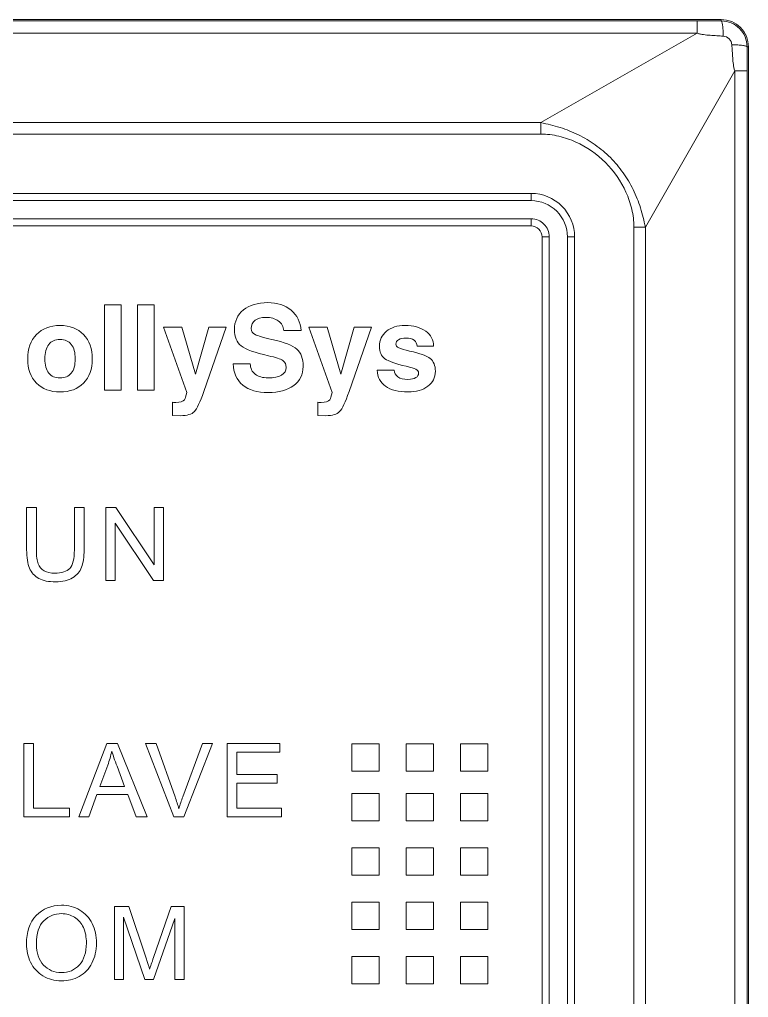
# Model space of a CAD drawing. Header units: millimetres. Extents: x 33157 to 59611, y -29750 to 1750.
# Drawn here: x 53381.21 to 53401.34, y -3607.08 to -3580.08 of the extents above; entities that cross this region are included whole.
import ezdxf

# ---------------------------------------------------------------- set-up
doc = ezdxf.new("R2010")
doc.units = ezdxf.units.MM
doc.layers.add('layer 1', color=7, linetype='Continuous', lineweight=18)

msp = doc.modelspace()

# ---------------------------------------------------------------- linework, layer by layer
at = {"layer": 'layer 1', "lineweight": 9}
for p, q in [((53399.923, -3580.119), (53399.923, -3580.119)), ((53399.923, -3580.119), (53399.923, -3580.46)), ((53400.587, -3580.081), (53400.587, -3580.081)), ((53400.587, -3580.081), (53400.587, -3580.081)), ((53400.587, -3580.081), (53400.587, -3580.118)), ((53399.923, -3580.46), (53399.923, -3580.46)), ((53401.337, -3580.831), (53401.337, -3580.831)), ((53401.337, -3580.831), (53401.337, -3679.331)), ((53400.957, -3581.495), (53400.957, -3581.495)), ((53400.957, -3581.495), (53400.957, -3678.667)), ((53400.957, -3581.495), (53400.957, -3581.495)), ((53401.299, -3581.495), (53401.299, -3581.495)), ((53401.299, -3581.495), (53401.299, -3581.495)), ((53401.299, -3581.495), (53401.299, -3678.667)), ((53395.606, -3582.927), (53395.606, -3582.927)), ((53395.606, -3582.927), (53395.606, -3582.927)), ((53395.606, -3582.927), (53395.606, -3583.243)), ((53395.606, -3583.243), (53395.606, -3583.243)), ((53395.337, -3584.881), (53395.337, -3584.881)), ((53395.337, -3584.881), (53395.337, -3585.081)), ((53395.337, -3585.581), (53395.337, -3585.581)), ((53395.337, -3585.581), (53395.337, -3585.581)), ((53395.337, -3585.581), (53395.337, -3585.781)), ((53395.337, -3585.781), (53395.337, -3585.781)), ((53395.337, -3585.781), (53395.337, -3585.781)), ((53398.175, -3585.811), (53398.175, -3674.35)), ((53398.491, -3585.811), (53398.491, -3585.811)), ((53398.491, -3585.811), (53398.491, -3674.35)), ((53395.637, -3586.081), (53395.637, -3674.081)), ((53395.837, -3586.081), (53395.837, -3586.081)), ((53395.837, -3586.081), (53395.837, -3674.081)), ((53396.337, -3586.081), (53396.337, -3586.081)), ((53396.337, -3586.081), (53396.337, -3674.081)), ((53396.537, -3586.081), (53396.537, -3586.081)), ((53396.537, -3586.081), (53396.537, -3586.081)), ((53396.537, -3586.081), (53396.537, -3674.081))]:
    msp.add_line(p, q, dxfattribs=at)
for points in [[(53400.587, -3580.081), (53400.587, -3580.081), (53367.387, -3580.081), (53367.387, -3580.081)], [(53368.051, -3580.119), (53368.051, -3580.119), (53399.923, -3580.119), (53399.923, -3580.119)], [(53399.923, -3580.119), (53400.144, -3580.119), (53400.366, -3580.118), (53400.587, -3580.118)], [(53368.051, -3580.46), (53368.051, -3580.46), (53399.923, -3580.46), (53399.923, -3580.46)], [(53399.923, -3580.46), (53399.923, -3580.46), (53395.606, -3582.927), (53395.606, -3582.927)], [(53401.3, -3580.831), (53401.3, -3581.052), (53401.299, -3581.274), (53401.299, -3581.495)], [(53401.3, -3580.831), (53401.3, -3580.831), (53401.337, -3580.831), (53401.337, -3580.831)], [(53400.957, -3581.495), (53400.957, -3581.495), (53398.491, -3585.811), (53398.491, -3585.811)], [(53401.299, -3581.495), (53401.299, -3581.495), (53400.957, -3581.495), (53400.957, -3581.495)], [(53395.606, -3582.927), (53395.606, -3582.927), (53372.368, -3582.927), (53372.368, -3582.927)], [(53395.606, -3583.243), (53395.606, -3583.243), (53372.368, -3583.243), (53372.368, -3583.243)], [(53372.637, -3584.881), (53372.637, -3584.881), (53395.337, -3584.881), (53395.337, -3584.881)], [(53372.637, -3585.081), (53372.637, -3585.081), (53395.337, -3585.081), (53395.337, -3585.081)], [(53395.337, -3585.581), (53395.337, -3585.581), (53372.637, -3585.581), (53372.637, -3585.581)], [(53395.337, -3585.781), (53395.337, -3585.781), (53372.637, -3585.781), (53372.637, -3585.781)], [(53395.337, -3585.781), (53395.337, -3585.781), (53372.637, -3585.781), (53372.637, -3585.781)], [(53398.175, -3585.811), (53398.175, -3585.811), (53398.491, -3585.811), (53398.491, -3585.811)], [(53395.637, -3586.081), (53395.637, -3586.081), (53395.837, -3586.081), (53395.837, -3586.081)], [(53396.537, -3586.081), (53396.537, -3586.081), (53396.337, -3586.081), (53396.337, -3586.081)]]:
    msp.add_open_spline(points, degree=3, dxfattribs=at)
for points, knots in [([(53401.337, -3580.831), (53401.337, -3580.632), (53401.258, -3580.441), (53401.117, -3580.301), (53400.977, -3580.16), (53400.786, -3580.081), (53400.587, -3580.081)], [0, 0, 0, 0, 172528.672041, 172528.672041, 172528.672041, 345057.344083, 345057.344083, 345057.344083, 345057.344083]), ([(53401.3, -3580.831), (53401.3, -3580.642), (53401.225, -3580.46), (53401.091, -3580.327), (53400.958, -3580.193), (53400.776, -3580.118), (53400.587, -3580.118)], [0, 0, 0, 0, 172528.668673, 172528.668673, 172528.668673, 345057.337345, 345057.337345, 345057.337345, 345057.337345]), ([(53400.587, -3580.118), (53400.591, -3580.118), (53400.594, -3580.123), (53400.597, -3580.127), (53400.601, -3580.135), (53400.604, -3580.143), (53400.606, -3580.151), (53400.61, -3580.163), (53400.613, -3580.176), (53400.615, -3580.189), (53400.618, -3580.206), (53400.621, -3580.223), (53400.623, -3580.24), (53400.629, -3580.285), (53400.633, -3580.33), (53400.636, -3580.375), (53400.639, -3580.429), (53400.641, -3580.484), (53400.643, -3580.538)], [0, 0, 0, 0, 146469.315379, 146469.315379, 146469.315379, 292938.630758, 292938.630758, 292938.630758, 439407.946136, 439407.946136, 439407.946136, 585877.261515, 585877.261515, 585877.261515, 732346.576894, 732346.576894, 732346.576894, 878815.892273, 878815.892273, 878815.892273, 878815.892273]), ([(53399.923, -3580.46), (53399.951, -3580.472), (53399.981, -3580.478), (53400.01, -3580.484), (53400.04, -3580.49), (53400.07, -3580.494), (53400.1, -3580.498), (53400.16, -3580.505), (53400.221, -3580.511), (53400.281, -3580.515), (53400.341, -3580.52), (53400.402, -3580.524), (53400.462, -3580.528), (53400.522, -3580.532), (53400.582, -3580.535), (53400.643, -3580.538)], [0, 0, 0, 0, 148708.64691, 148708.64691, 148708.64691, 297417.29382, 297417.29382, 297417.29382, 446125.940729, 446125.940729, 446125.940729, 594834.587639, 594834.587639, 594834.587639, 743543.234549, 743543.234549, 743543.234549, 743543.234549]), ([(53400.643, -3580.538), (53400.702, -3580.541), (53400.761, -3580.569), (53400.805, -3580.613), (53400.849, -3580.656), (53400.876, -3580.716), (53400.88, -3580.775)], [0, 0, 0, 0, 172528.645941, 172528.645941, 172528.645941, 345057.291882, 345057.291882, 345057.291882, 345057.291882]), ([(53401.3, -3580.831), (53401.299, -3580.827), (53401.295, -3580.824), (53401.291, -3580.821), (53401.283, -3580.817), (53401.275, -3580.814), (53401.267, -3580.812), (53401.255, -3580.808), (53401.242, -3580.805), (53401.229, -3580.803), (53401.212, -3580.799), (53401.195, -3580.797), (53401.178, -3580.795), (53401.133, -3580.789), (53401.088, -3580.785), (53401.043, -3580.782), (53400.989, -3580.779), (53400.934, -3580.776), (53400.88, -3580.775)], [0, 0, 0, 0, 146471.854109, 146471.854109, 146471.854109, 292943.708218, 292943.708218, 292943.708218, 439415.562328, 439415.562328, 439415.562328, 585887.416437, 585887.416437, 585887.416437, 732359.270546, 732359.270546, 732359.270546, 878831.124655, 878831.124655, 878831.124655, 878831.124655]), ([(53400.88, -3580.775), (53400.883, -3580.836), (53400.886, -3580.896), (53400.89, -3580.956), (53400.894, -3581.016), (53400.898, -3581.077), (53400.902, -3581.137), (53400.907, -3581.197), (53400.913, -3581.257), (53400.92, -3581.318), (53400.927, -3581.378), (53400.936, -3581.439), (53400.957, -3581.495)], [0, 0, 0, 0, 152985.695412, 152985.695412, 152985.695412, 305971.390824, 305971.390824, 305971.390824, 458957.086237, 458957.086237, 458957.086237, 611942.781649, 611942.781649, 611942.781649, 611942.781649]), ([(53398.491, -3585.811), (53398.469, -3585.723), (53398.45, -3585.635), (53398.428, -3585.547), (53398.406, -3585.459), (53398.382, -3585.371), (53398.355, -3585.284), (53398.3, -3585.111), (53398.234, -3584.941), (53398.154, -3584.778), (53398.075, -3584.614), (53397.982, -3584.457), (53397.876, -3584.309), (53397.771, -3584.161), (53397.653, -3584.022), (53397.525, -3583.893), (53397.396, -3583.765), (53397.257, -3583.647), (53397.109, -3583.542), (53396.961, -3583.436), (53396.804, -3583.343), (53396.64, -3583.264), (53396.477, -3583.184), (53396.307, -3583.118), (53396.134, -3583.063), (53396.047, -3583.036), (53395.959, -3583.012), (53395.871, -3582.99), (53395.783, -3582.968), (53395.695, -3582.949), (53395.606, -3582.927)], [0, 0, 0, 0, 141254.209742, 141254.209742, 141254.209742, 282508.419484, 282508.419484, 282508.419484, 423762.629226, 423762.629226, 423762.629226, 565016.838968, 565016.838968, 565016.838968, 706271.048709, 706271.048709, 706271.048709, 847525.258451, 847525.258451, 847525.258451, 988779.468193, 988779.468193, 988779.468193, 1130033.677935, 1130033.677935, 1130033.677935, 1271287.887677, 1271287.887677, 1271287.887677, 1412542.097419, 1412542.097419, 1412542.097419, 1412542.097419]), ([(53398.175, -3585.811), (53398.175, -3585.645), (53398.153, -3585.479), (53398.115, -3585.317), (53398.077, -3585.155), (53398.023, -3584.997), (53397.955, -3584.845), (53397.819, -3584.542), (53397.626, -3584.263), (53397.391, -3584.027), (53397.155, -3583.791), (53396.876, -3583.599), (53396.573, -3583.463), (53396.421, -3583.395), (53396.263, -3583.341), (53396.101, -3583.303), (53395.939, -3583.265), (53395.772, -3583.243), (53395.606, -3583.243)], [0, 0, 0, 0, 146465.336546, 146465.336546, 146465.336546, 292930.673093, 292930.673093, 292930.673093, 439396.009639, 439396.009639, 439396.009639, 585861.346185, 585861.346185, 585861.346185, 732326.682731, 732326.682731, 732326.682731, 878792.019278, 878792.019278, 878792.019278, 878792.019278]), ([(53396.537, -3586.081), (53396.537, -3585.763), (53396.411, -3585.457), (53396.186, -3585.232), (53395.96, -3585.007), (53395.655, -3584.881), (53395.337, -3584.881)], [0, 0, 0, 0, 172521.293598, 172521.293598, 172521.293598, 345042.587195, 345042.587195, 345042.587195, 345042.587195]), ([(53396.337, -3586.081), (53396.337, -3585.816), (53396.232, -3585.561), (53396.044, -3585.374), (53395.857, -3585.186), (53395.602, -3585.081), (53395.337, -3585.081)], [0, 0, 0, 0, 172521.275547, 172521.275547, 172521.275547, 345042.551094, 345042.551094, 345042.551094, 345042.551094]), ([(53395.837, -3586.081), (53395.837, -3585.948), (53395.784, -3585.821), (53395.691, -3585.727), (53395.597, -3585.634), (53395.47, -3585.581), (53395.337, -3585.581)], [0, 0, 0, 0, 172521.230323, 172521.230323, 172521.230323, 345042.460645, 345042.460645, 345042.460645, 345042.460645]), ([(53395.637, -3586.081), (53395.637, -3586.001), (53395.605, -3585.925), (53395.549, -3585.869), (53395.493, -3585.813), (53395.417, -3585.781), (53395.337, -3585.781)], [0, 0, 0, 0, 172521.2122, 172521.2122, 172521.2122, 345042.424401, 345042.424401, 345042.424401, 345042.424401])]:
    msp.add_open_spline(points, degree=3, knots=knots, dxfattribs=at)
at = {"layer": 'layer 1'}
for points, knots in [([(53383.553, -3587.962), (53383.553, -3587.962), (53383.782, -3587.962), (53383.782, -3587.962), (53383.782, -3587.962), (53384.012, -3587.962), (53384.012, -3587.962), (53384.012, -3587.962), (53384.012, -3590.317), (53384.012, -3590.317), (53384.012, -3590.317), (53383.784, -3590.317), (53383.784, -3590.317), (53383.784, -3590.317), (53383.553, -3590.317), (53383.553, -3590.317), (53383.553, -3590.317), (53383.553, -3587.962), (53383.553, -3587.962)], [0, 0, 0, 0, 146435.889245, 146435.889245, 146435.889245, 292871.77849, 292871.77849, 292871.77849, 439307.667735, 439307.667735, 439307.667735, 585743.55698, 585743.55698, 585743.55698, 732179.446225, 732179.446225, 732179.446225, 878615.33547, 878615.33547, 878615.33547, 878615.33547]), ([(53384.465, -3587.962), (53384.465, -3587.962), (53384.694, -3587.962), (53384.694, -3587.962), (53384.694, -3587.962), (53384.924, -3587.962), (53384.924, -3587.962), (53384.924, -3587.962), (53384.924, -3590.317), (53384.924, -3590.317), (53384.924, -3590.317), (53384.695, -3590.317), (53384.695, -3590.317), (53384.695, -3590.317), (53384.465, -3590.317), (53384.465, -3590.317), (53384.465, -3590.317), (53384.465, -3587.962), (53384.465, -3587.962)], [0, 0, 0, 0, 146438.301169, 146438.301169, 146438.301169, 292876.602338, 292876.602338, 292876.602338, 439314.903506, 439314.903506, 439314.903506, 585753.204675, 585753.204675, 585753.204675, 732191.505844, 732191.505844, 732191.505844, 878629.807013, 878629.807013, 878629.807013, 878629.807013]), ([(53388.503, -3588.67), (53388.494, -3588.557), (53388.445, -3588.468), (53388.355, -3588.402), (53388.266, -3588.337), (53388.149, -3588.304), (53388.005, -3588.304), (53387.88, -3588.304), (53387.782, -3588.331), (53387.712, -3588.386), (53387.641, -3588.441), (53387.606, -3588.518), (53387.606, -3588.616), (53387.606, -3588.686), (53387.643, -3588.741), (53387.717, -3588.779), (53387.789, -3588.818), (53387.944, -3588.863), (53388.18, -3588.915), (53388.522, -3588.992), (53388.752, -3589.081), (53388.867, -3589.181), (53388.982, -3589.28), (53389.04, -3589.44), (53389.04, -3589.66), (53389.04, -3589.881), (53388.953, -3590.057), (53388.779, -3590.186), (53388.605, -3590.316), (53388.37, -3590.381), (53388.073, -3590.381), (53387.775, -3590.381), (53387.542, -3590.312), (53387.374, -3590.174), (53387.207, -3590.037), (53387.117, -3589.841), (53387.105, -3589.586), (53387.105, -3589.586), (53387.579, -3589.586), (53387.579, -3589.586), (53387.584, -3589.711), (53387.63, -3589.807), (53387.715, -3589.874), (53387.801, -3589.942), (53387.92, -3589.975), (53388.073, -3589.975), (53388.23, -3589.975), (53388.352, -3589.95), (53388.44, -3589.899), (53388.529, -3589.849), (53388.573, -3589.778), (53388.573, -3589.689), (53388.573, -3589.6), (53388.541, -3589.535), (53388.477, -3589.493), (53388.416, -3589.452), (53388.283, -3589.409), (53388.08, -3589.364), (53387.706, -3589.28), (53387.457, -3589.19), (53387.331, -3589.093), (53387.206, -3588.997), (53387.143, -3588.847), (53387.143, -3588.643), (53387.143, -3588.414), (53387.226, -3588.233), (53387.391, -3588.099), (53387.557, -3587.965), (53387.781, -3587.898), (53388.063, -3587.898), (53388.327, -3587.898), (53388.541, -3587.968), (53388.707, -3588.107), (53388.873, -3588.246), (53388.964, -3588.434), (53388.983, -3588.67), (53388.983, -3588.67), (53388.503, -3588.67), (53388.503, -3588.67)], [0, 0, 0, 0, 136423.275057, 136423.275057, 136423.275057, 272846.550115, 272846.550115, 272846.550115, 409269.825172, 409269.825172, 409269.825172, 545693.100229, 545693.100229, 545693.100229, 682116.375286, 682116.375286, 682116.375286, 818539.650344, 818539.650344, 818539.650344, 954962.925401, 954962.925401, 954962.925401, 1091386.200458, 1091386.200458, 1091386.200458, 1227809.475515, 1227809.475515, 1227809.475515, 1364232.750573, 1364232.750573, 1364232.750573, 1500656.02563, 1500656.02563, 1500656.02563, 1637079.300687, 1637079.300687, 1637079.300687, 1773502.575744, 1773502.575744, 1773502.575744, 1909925.850802, 1909925.850802, 1909925.850802, 2046349.125859, 2046349.125859, 2046349.125859, 2182772.400916, 2182772.400916, 2182772.400916, 2319195.675973, 2319195.675973, 2319195.675973, 2455618.951031, 2455618.951031, 2455618.951031, 2592042.226088, 2592042.226088, 2592042.226088, 2728465.501145, 2728465.501145, 2728465.501145, 2864888.776202, 2864888.776202, 2864888.776202, 3001312.05126, 3001312.05126, 3001312.05126, 3137735.326317, 3137735.326317, 3137735.326317, 3274158.601374, 3274158.601374, 3274158.601374, 3410581.876431, 3410581.876431, 3410581.876431, 3547005.151489, 3547005.151489, 3547005.151489, 3547005.151489]), ([(53386.294, -3590.354), (53386.193, -3590.648), (53386.107, -3590.832), (53386.036, -3590.907), (53385.964, -3590.981), (53385.836, -3591.019), (53385.652, -3591.019), (53385.652, -3591.019), (53385.433, -3591.014), (53385.433, -3591.014), (53385.433, -3591.014), (53385.433, -3590.646), (53385.433, -3590.646), (53385.443, -3590.65), (53385.473, -3590.652), (53385.521, -3590.652), (53385.644, -3590.652), (53385.724, -3590.627), (53385.761, -3590.577), (53385.785, -3590.545), (53385.808, -3590.478), (53385.832, -3590.378), (53385.832, -3590.378), (53385.182, -3588.575), (53385.182, -3588.575), (53385.182, -3588.575), (53385.435, -3588.575), (53385.435, -3588.575), (53385.435, -3588.575), (53385.689, -3588.575), (53385.689, -3588.575), (53385.689, -3588.575), (53386.068, -3589.868), (53386.068, -3589.868), (53386.068, -3589.868), (53386.069, -3589.868), (53386.069, -3589.868), (53386.069, -3589.868), (53386.438, -3588.575), (53386.438, -3588.575), (53386.438, -3588.575), (53386.678, -3588.575), (53386.678, -3588.575), (53386.678, -3588.575), (53386.919, -3588.575), (53386.919, -3588.575), (53386.919, -3588.575), (53386.294, -3590.354), (53386.294, -3590.354)], [0, 0, 0, 0, 138299.168264, 138299.168264, 138299.168264, 276598.336528, 276598.336528, 276598.336528, 414897.504793, 414897.504793, 414897.504793, 553196.673057, 553196.673057, 553196.673057, 691495.841321, 691495.841321, 691495.841321, 829795.009585, 829795.009585, 829795.009585, 968094.17785, 968094.17785, 968094.17785, 1106393.346114, 1106393.346114, 1106393.346114, 1244692.514378, 1244692.514378, 1244692.514378, 1382991.682642, 1382991.682642, 1382991.682642, 1521290.850907, 1521290.850907, 1521290.850907, 1659590.019171, 1659590.019171, 1659590.019171, 1797889.187435, 1797889.187435, 1797889.187435, 1936188.355699, 1936188.355699, 1936188.355699, 2074487.523964, 2074487.523964, 2074487.523964, 2212786.692228, 2212786.692228, 2212786.692228, 2212786.692228]), ([(53390.307, -3590.354), (53390.206, -3590.648), (53390.12, -3590.832), (53390.048, -3590.907), (53389.977, -3590.981), (53389.849, -3591.019), (53389.665, -3591.019), (53389.665, -3591.019), (53389.446, -3591.014), (53389.446, -3591.014), (53389.446, -3591.014), (53389.446, -3590.646), (53389.446, -3590.646), (53389.456, -3590.65), (53389.486, -3590.652), (53389.534, -3590.652), (53389.657, -3590.652), (53389.737, -3590.627), (53389.774, -3590.577), (53389.798, -3590.545), (53389.821, -3590.478), (53389.845, -3590.378), (53389.845, -3590.378), (53389.195, -3588.575), (53389.195, -3588.575), (53389.195, -3588.575), (53389.448, -3588.575), (53389.448, -3588.575), (53389.448, -3588.575), (53389.702, -3588.575), (53389.702, -3588.575), (53389.702, -3588.575), (53390.081, -3589.868), (53390.081, -3589.868), (53390.081, -3589.868), (53390.082, -3589.868), (53390.082, -3589.868), (53390.082, -3589.868), (53390.451, -3588.575), (53390.451, -3588.575), (53390.451, -3588.575), (53390.691, -3588.575), (53390.691, -3588.575), (53390.691, -3588.575), (53390.932, -3588.575), (53390.932, -3588.575), (53390.932, -3588.575), (53390.307, -3590.354), (53390.307, -3590.354)], [0, 0, 0, 0, 138309.195876, 138309.195876, 138309.195876, 276618.391751, 276618.391751, 276618.391751, 414927.587627, 414927.587627, 414927.587627, 553236.783502, 553236.783502, 553236.783502, 691545.979378, 691545.979378, 691545.979378, 829855.175253, 829855.175253, 829855.175253, 968164.371129, 968164.371129, 968164.371129, 1106473.567004, 1106473.567004, 1106473.567004, 1244782.76288, 1244782.76288, 1244782.76288, 1383091.958755, 1383091.958755, 1383091.958755, 1521401.154631, 1521401.154631, 1521401.154631, 1659710.350507, 1659710.350507, 1659710.350507, 1798019.546382, 1798019.546382, 1798019.546382, 1936328.742258, 1936328.742258, 1936328.742258, 2074637.938133, 2074637.938133, 2074637.938133, 2212947.134009, 2212947.134009, 2212947.134009, 2212947.134009]), ([(53381.676, -3590.117), (53381.516, -3589.954), (53381.435, -3589.734), (53381.435, -3589.456), (53381.435, -3589.172), (53381.516, -3588.947), (53381.676, -3588.78), (53381.837, -3588.613), (53382.054, -3588.529), (53382.326, -3588.529), (53382.601, -3588.529), (53382.818, -3588.613), (53382.978, -3588.78), (53383.139, -3588.947), (53383.219, -3589.172), (53383.219, -3589.456), (53383.219, -3589.734), (53383.139, -3589.954), (53382.978, -3590.117), (53382.818, -3590.281), (53382.601, -3590.362), (53382.326, -3590.362), (53382.054, -3590.362), (53381.837, -3590.281), (53381.676, -3590.117)], [0, 0, 0, 0, 143174.982691, 143174.982691, 143174.982691, 286349.965381, 286349.965381, 286349.965381, 429524.948072, 429524.948072, 429524.948072, 572699.930762, 572699.930762, 572699.930762, 715874.913453, 715874.913453, 715874.913453, 859049.896143, 859049.896143, 859049.896143, 1002224.878834, 1002224.878834, 1002224.878834, 1145399.861525, 1145399.861525, 1145399.861525, 1145399.861525]), ([(53392.187, -3589.098), (53392.187, -3589.031), (53392.159, -3588.976), (53392.104, -3588.936), (53392.048, -3588.895), (53391.975, -3588.875), (53391.883, -3588.875), (53391.794, -3588.875), (53391.725, -3588.89), (53391.675, -3588.92), (53391.625, -3588.951), (53391.601, -3588.993), (53391.601, -3589.048), (53391.601, -3589.086), (53391.629, -3589.119), (53391.685, -3589.147), (53391.741, -3589.174), (53391.84, -3589.203), (53391.982, -3589.235), (53392.264, -3589.298), (53392.453, -3589.367), (53392.548, -3589.442), (53392.643, -3589.516), (53392.691, -3589.634), (53392.691, -3589.794), (53392.691, -3589.965), (53392.622, -3590.102), (53392.484, -3590.206), (53392.345, -3590.31), (53392.163, -3590.362), (53391.936, -3590.362), (53391.668, -3590.362), (53391.461, -3590.311), (53391.316, -3590.208), (53391.171, -3590.106), (53391.094, -3589.957), (53391.085, -3589.76), (53391.085, -3589.76), (53391.552, -3589.76), (53391.552, -3589.76), (53391.556, -3589.84), (53391.591, -3589.903), (53391.659, -3589.949), (53391.727, -3589.994), (53391.819, -3590.017), (53391.936, -3590.017), (53392.028, -3590.017), (53392.1, -3590.001), (53392.151, -3589.969), (53392.203, -3589.938), (53392.229, -3589.894), (53392.229, -3589.837), (53392.229, -3589.798), (53392.204, -3589.764), (53392.154, -3589.736), (53392.104, -3589.71), (53392.016, -3589.682), (53391.89, -3589.655), (53391.595, -3589.588), (53391.398, -3589.519), (53391.298, -3589.445), (53391.199, -3589.372), (53391.15, -3589.26), (53391.15, -3589.107), (53391.15, -3588.934), (53391.214, -3588.795), (53391.343, -3588.688), (53391.471, -3588.582), (53391.641, -3588.529), (53391.851, -3588.529), (53392.088, -3588.529), (53392.279, -3588.581), (53392.425, -3588.685), (53392.57, -3588.79), (53392.642, -3588.927), (53392.642, -3589.098), (53392.642, -3589.098), (53392.642, -3589.098), (53392.642, -3589.098), (53392.642, -3589.098), (53392.187, -3589.098), (53392.187, -3589.098)], [0, 0, 0, 0, 136254.86246, 136254.86246, 136254.86246, 272509.72492, 272509.72492, 272509.72492, 408764.58738, 408764.58738, 408764.58738, 545019.44984, 545019.44984, 545019.44984, 681274.3123, 681274.3123, 681274.3123, 817529.17476, 817529.17476, 817529.17476, 953784.037219, 953784.037219, 953784.037219, 1090038.899679, 1090038.899679, 1090038.899679, 1226293.762139, 1226293.762139, 1226293.762139, 1362548.624599, 1362548.624599, 1362548.624599, 1498803.487059, 1498803.487059, 1498803.487059, 1635058.349519, 1635058.349519, 1635058.349519, 1771313.211979, 1771313.211979, 1771313.211979, 1907568.074439, 1907568.074439, 1907568.074439, 2043822.936899, 2043822.936899, 2043822.936899, 2180077.799359, 2180077.799359, 2180077.799359, 2316332.661819, 2316332.661819, 2316332.661819, 2452587.524279, 2452587.524279, 2452587.524279, 2588842.386738, 2588842.386738, 2588842.386738, 2725097.249198, 2725097.249198, 2725097.249198, 2861352.111658, 2861352.111658, 2861352.111658, 2997606.974118, 2997606.974118, 2997606.974118, 3133861.836578, 3133861.836578, 3133861.836578, 3270116.699038, 3270116.699038, 3270116.699038, 3406371.561498, 3406371.561498, 3406371.561498, 3542626.423958, 3542626.423958, 3542626.423958, 3678881.286418, 3678881.286418, 3678881.286418, 3678881.286418]), ([(53382.639, -3589.843), (53382.711, -3589.753), (53382.747, -3589.623), (53382.747, -3589.451), (53382.747, -3589.275), (53382.711, -3589.142), (53382.639, -3589.051), (53382.568, -3588.959), (53382.463, -3588.914), (53382.326, -3588.914), (53382.189, -3588.914), (53382.085, -3588.959), (53382.014, -3589.051), (53381.943, -3589.142), (53381.907, -3589.275), (53381.907, -3589.451), (53381.907, -3589.623), (53381.943, -3589.753), (53382.014, -3589.843), (53382.085, -3589.933), (53382.189, -3589.977), (53382.326, -3589.977), (53382.463, -3589.977), (53382.568, -3589.933), (53382.639, -3589.843)], [0, 0, 0, 0, 143176.173514, 143176.173514, 143176.173514, 286352.347027, 286352.347027, 286352.347027, 429528.520541, 429528.520541, 429528.520541, 572704.694054, 572704.694054, 572704.694054, 715880.867568, 715880.867568, 715880.867568, 859057.041081, 859057.041081, 859057.041081, 1002233.214595, 1002233.214595, 1002233.214595, 1145409.388108, 1145409.388108, 1145409.388108, 1145409.388108]), ([(53382.723, -3593.554), (53382.723, -3593.554), (53382.991, -3593.554), (53382.991, -3593.554), (53382.991, -3593.554), (53382.991, -3594.721), (53382.991, -3594.721), (53382.991, -3594.924), (53382.968, -3595.085), (53382.922, -3595.205), (53382.876, -3595.324), (53382.793, -3595.421), (53382.674, -3595.496), (53382.554, -3595.571), (53382.397, -3595.608), (53382.203, -3595.608), (53382.014, -3595.608), (53381.859, -3595.576), (53381.739, -3595.51), (53381.619, -3595.445), (53381.533, -3595.351), (53381.482, -3595.227), (53381.431, -3595.104), (53381.405, -3594.935), (53381.405, -3594.721), (53381.405, -3594.721), (53381.405, -3593.554), (53381.405, -3593.554), (53381.405, -3593.554), (53381.673, -3593.554), (53381.673, -3593.554), (53381.673, -3593.554), (53381.673, -3594.72), (53381.673, -3594.72), (53381.673, -3594.896), (53381.689, -3595.025), (53381.722, -3595.108), (53381.754, -3595.191), (53381.81, -3595.256), (53381.889, -3595.301), (53381.968, -3595.346), (53382.065, -3595.368), (53382.179, -3595.368), (53382.375, -3595.368), (53382.515, -3595.324), (53382.598, -3595.235), (53382.681, -3595.145), (53382.723, -3594.974), (53382.723, -3594.72), (53382.723, -3594.72), (53382.723, -3593.554), (53382.723, -3593.554)], [0, 0, 0, 0, 137899.740332, 137899.740332, 137899.740332, 275799.480664, 275799.480664, 275799.480664, 413699.220995, 413699.220995, 413699.220995, 551598.961327, 551598.961327, 551598.961327, 689498.701659, 689498.701659, 689498.701659, 827398.441991, 827398.441991, 827398.441991, 965298.182322, 965298.182322, 965298.182322, 1103197.922654, 1103197.922654, 1103197.922654, 1241097.662986, 1241097.662986, 1241097.662986, 1378997.403318, 1378997.403318, 1378997.403318, 1516897.143649, 1516897.143649, 1516897.143649, 1654796.883981, 1654796.883981, 1654796.883981, 1792696.624313, 1792696.624313, 1792696.624313, 1930596.364645, 1930596.364645, 1930596.364645, 2068496.104977, 2068496.104977, 2068496.104977, 2206395.845308, 2206395.845308, 2206395.845308, 2344295.58564, 2344295.58564, 2344295.58564, 2344295.58564]), ([(53383.591, -3595.574), (53383.591, -3595.574), (53383.591, -3593.554), (53383.591, -3593.554), (53383.591, -3593.554), (53383.866, -3593.554), (53383.866, -3593.554), (53383.866, -3593.554), (53384.926, -3595.14), (53384.926, -3595.14), (53384.926, -3595.14), (53384.926, -3593.554), (53384.926, -3593.554), (53384.926, -3593.554), (53385.183, -3593.554), (53385.183, -3593.554), (53385.183, -3593.554), (53385.183, -3595.574), (53385.183, -3595.574), (53385.183, -3595.574), (53384.908, -3595.574), (53384.908, -3595.574), (53384.908, -3595.574), (53383.848, -3593.988), (53383.848, -3593.988), (53383.848, -3593.988), (53383.848, -3595.574), (53383.848, -3595.574), (53383.848, -3595.574), (53383.591, -3595.574), (53383.591, -3595.574)], [0, 0, 0, 0, 141230.44732, 141230.44732, 141230.44732, 282460.89464, 282460.89464, 282460.89464, 423691.34196, 423691.34196, 423691.34196, 564921.78928, 564921.78928, 564921.78928, 706152.2366, 706152.2366, 706152.2366, 847382.68392, 847382.68392, 847382.68392, 988613.131239, 988613.131239, 988613.131239, 1129843.578559, 1129843.578559, 1129843.578559, 1271074.025879, 1271074.025879, 1271074.025879, 1412304.473199, 1412304.473199, 1412304.473199, 1412304.473199]), ([(53381.325, -3602.091), (53381.325, -3602.091), (53381.325, -3600.07), (53381.325, -3600.07), (53381.325, -3600.07), (53381.593, -3600.07), (53381.593, -3600.07), (53381.593, -3600.07), (53381.593, -3601.854), (53381.593, -3601.854), (53381.593, -3601.854), (53382.587, -3601.854), (53382.587, -3601.854), (53382.587, -3601.854), (53382.587, -3602.091), (53382.587, -3602.091), (53382.587, -3602.091), (53381.325, -3602.091), (53381.325, -3602.091)], [0, 0, 0, 0, 146446.107576, 146446.107576, 146446.107576, 292892.215152, 292892.215152, 292892.215152, 439338.322728, 439338.322728, 439338.322728, 585784.430304, 585784.430304, 585784.430304, 732230.537879, 732230.537879, 732230.537879, 878676.645455, 878676.645455, 878676.645455, 878676.645455]), ([(53382.842, -3602.091), (53382.842, -3602.091), (53383.617, -3600.07), (53383.617, -3600.07), (53383.617, -3600.07), (53383.911, -3600.07), (53383.911, -3600.07), (53383.911, -3600.07), (53384.733, -3602.091), (53384.733, -3602.091), (53384.733, -3602.091), (53384.429, -3602.091), (53384.429, -3602.091), (53384.429, -3602.091), (53384.195, -3601.479), (53384.195, -3601.479), (53384.195, -3601.479), (53383.344, -3601.479), (53383.344, -3601.479), (53383.344, -3601.479), (53383.125, -3602.091), (53383.125, -3602.091), (53383.125, -3602.091), (53382.842, -3602.091), (53382.842, -3602.091)], [0, 0, 0, 0, 143194.002423, 143194.002423, 143194.002423, 286388.004847, 286388.004847, 286388.004847, 429582.00727, 429582.00727, 429582.00727, 572776.009693, 572776.009693, 572776.009693, 715970.012116, 715970.012116, 715970.012116, 859164.01454, 859164.01454, 859164.01454, 1002358.016963, 1002358.016963, 1002358.016963, 1145552.019386, 1145552.019386, 1145552.019386, 1145552.019386]), ([(53385.469, -3602.091), (53385.469, -3602.091), (53384.688, -3600.07), (53384.688, -3600.07), (53384.688, -3600.07), (53384.978, -3600.07), (53384.978, -3600.07), (53384.978, -3600.07), (53385.503, -3601.539), (53385.503, -3601.539), (53385.544, -3601.657), (53385.58, -3601.767), (53385.608, -3601.87), (53385.639, -3601.759), (53385.676, -3601.649), (53385.717, -3601.539), (53385.717, -3601.539), (53386.262, -3600.07), (53386.262, -3600.07), (53386.262, -3600.07), (53386.535, -3600.07), (53386.535, -3600.07), (53386.535, -3600.07), (53385.747, -3602.091), (53385.747, -3602.091), (53385.747, -3602.091), (53385.469, -3602.091), (53385.469, -3602.091)], [0, 0, 0, 0, 141907.499691, 141907.499691, 141907.499691, 283814.999383, 283814.999383, 283814.999383, 425722.499074, 425722.499074, 425722.499074, 567629.998766, 567629.998766, 567629.998766, 709537.498457, 709537.498457, 709537.498457, 851444.998149, 851444.998149, 851444.998149, 993352.49784, 993352.49784, 993352.49784, 1135259.997532, 1135259.997532, 1135259.997532, 1277167.497223, 1277167.497223, 1277167.497223, 1277167.497223]), ([(53386.938, -3602.091), (53386.938, -3602.091), (53386.938, -3600.07), (53386.938, -3600.07), (53386.938, -3600.07), (53388.397, -3600.07), (53388.397, -3600.07), (53388.397, -3600.07), (53388.397, -3600.308), (53388.397, -3600.308), (53388.397, -3600.308), (53387.206, -3600.308), (53387.206, -3600.308), (53387.206, -3600.308), (53387.206, -3600.928), (53387.206, -3600.928), (53387.206, -3600.928), (53388.321, -3600.928), (53388.321, -3600.928), (53388.321, -3600.928), (53388.321, -3601.165), (53388.321, -3601.165), (53388.321, -3601.165), (53387.206, -3601.165), (53387.206, -3601.165), (53387.206, -3601.165), (53387.206, -3601.854), (53387.206, -3601.854), (53387.206, -3601.854), (53388.445, -3601.854), (53388.445, -3601.854), (53388.445, -3601.854), (53388.445, -3602.091), (53388.445, -3602.091), (53388.445, -3602.091), (53386.938, -3602.091), (53386.938, -3602.091)], [0, 0, 0, 0, 139944.371877, 139944.371877, 139944.371877, 279888.743753, 279888.743753, 279888.743753, 419833.11563, 419833.11563, 419833.11563, 559777.487506, 559777.487506, 559777.487506, 699721.859383, 699721.859383, 699721.859383, 839666.231259, 839666.231259, 839666.231259, 979610.603136, 979610.603136, 979610.603136, 1119554.975013, 1119554.975013, 1119554.975013, 1259499.346889, 1259499.346889, 1259499.346889, 1399443.718766, 1399443.718766, 1399443.718766, 1539388.090642, 1539388.090642, 1539388.090642, 1679332.462519, 1679332.462519, 1679332.462519, 1679332.462519]), ([(53390.387, -3600.834), (53390.387, -3600.834), (53391.137, -3600.834), (53391.137, -3600.834), (53391.137, -3600.834), (53391.137, -3600.081), (53391.137, -3600.081), (53391.137, -3600.081), (53390.387, -3600.081), (53390.387, -3600.081), (53390.387, -3600.081), (53390.387, -3600.83), (53390.387, -3600.83), (53390.387, -3600.83), (53390.387, -3600.834), (53390.387, -3600.834)], [0, 0, 0, 0, 148708.699786, 148708.699786, 148708.699786, 297417.399571, 297417.399571, 297417.399571, 446126.099357, 446126.099357, 446126.099357, 594834.799142, 594834.799142, 594834.799142, 743543.498928, 743543.498928, 743543.498928, 743543.498928]), ([(53391.887, -3600.834), (53391.887, -3600.834), (53392.637, -3600.834), (53392.637, -3600.834), (53392.637, -3600.834), (53392.637, -3600.081), (53392.637, -3600.081), (53392.637, -3600.081), (53391.887, -3600.081), (53391.887, -3600.081), (53391.887, -3600.081), (53391.887, -3600.83), (53391.887, -3600.83), (53391.887, -3600.83), (53391.887, -3600.834), (53391.887, -3600.834)], [0, 0, 0, 0, 148712.739702, 148712.739702, 148712.739702, 297425.479404, 297425.479404, 297425.479404, 446138.219106, 446138.219106, 446138.219106, 594850.958808, 594850.958808, 594850.958808, 743563.69851, 743563.69851, 743563.69851, 743563.69851]), ([(53393.387, -3600.834), (53393.387, -3600.834), (53394.137, -3600.834), (53394.137, -3600.834), (53394.137, -3600.834), (53394.137, -3600.081), (53394.137, -3600.081), (53394.137, -3600.081), (53393.387, -3600.081), (53393.387, -3600.081), (53393.387, -3600.081), (53393.387, -3600.83), (53393.387, -3600.83), (53393.387, -3600.83), (53393.387, -3600.834), (53393.387, -3600.834)], [0, 0, 0, 0, 148716.779619, 148716.779619, 148716.779619, 297433.559237, 297433.559237, 297433.559237, 446150.338856, 446150.338856, 446150.338856, 594867.118475, 594867.118475, 594867.118475, 743583.898093, 743583.898093, 743583.898093, 743583.898093]), ([(53383.423, -3601.261), (53383.423, -3601.261), (53384.112, -3601.261), (53384.112, -3601.261), (53384.112, -3601.261), (53383.901, -3600.701), (53383.901, -3600.701), (53383.837, -3600.531), (53383.789, -3600.39), (53383.756, -3600.279), (53383.728, -3600.411), (53383.691, -3600.54), (53383.644, -3600.668), (53383.644, -3600.668), (53383.423, -3601.261), (53383.423, -3601.261)], [0, 0, 0, 0, 148691.041993, 148691.041993, 148691.041993, 297382.083986, 297382.083986, 297382.083986, 446073.125979, 446073.125979, 446073.125979, 594764.167972, 594764.167972, 594764.167972, 743455.209965, 743455.209965, 743455.209965, 743455.209965]), ([(53390.387, -3602.207), (53390.387, -3602.207), (53391.137, -3602.207), (53391.137, -3602.207), (53391.137, -3602.207), (53391.137, -3601.455), (53391.137, -3601.455), (53391.137, -3601.455), (53390.387, -3601.455), (53390.387, -3601.455), (53390.387, -3601.455), (53390.387, -3602.204), (53390.387, -3602.204), (53390.387, -3602.204), (53390.387, -3602.207), (53390.387, -3602.207)], [0, 0, 0, 0, 148710.578235, 148710.578235, 148710.578235, 297421.15647, 297421.15647, 297421.15647, 446131.734705, 446131.734705, 446131.734705, 594842.31294, 594842.31294, 594842.31294, 743552.891175, 743552.891175, 743552.891175, 743552.891175]), ([(53391.887, -3602.207), (53391.887, -3602.207), (53392.637, -3602.207), (53392.637, -3602.207), (53392.637, -3602.207), (53392.637, -3601.455), (53392.637, -3601.455), (53392.637, -3601.455), (53391.887, -3601.455), (53391.887, -3601.455), (53391.887, -3601.455), (53391.887, -3602.204), (53391.887, -3602.204), (53391.887, -3602.204), (53391.887, -3602.207), (53391.887, -3602.207)], [0, 0, 0, 0, 148714.618147, 148714.618147, 148714.618147, 297429.236294, 297429.236294, 297429.236294, 446143.854441, 446143.854441, 446143.854441, 594858.472588, 594858.472588, 594858.472588, 743573.090735, 743573.090735, 743573.090735, 743573.090735]), ([(53393.387, -3602.207), (53393.387, -3602.207), (53394.137, -3602.207), (53394.137, -3602.207), (53394.137, -3602.207), (53394.137, -3601.455), (53394.137, -3601.455), (53394.137, -3601.455), (53393.387, -3601.455), (53393.387, -3601.455), (53393.387, -3601.455), (53393.387, -3602.204), (53393.387, -3602.204), (53393.387, -3602.204), (53393.387, -3602.207), (53393.387, -3602.207)], [0, 0, 0, 0, 148718.658059, 148718.658059, 148718.658059, 297437.316119, 297437.316119, 297437.316119, 446155.974178, 446155.974178, 446155.974178, 594874.632238, 594874.632238, 594874.632238, 743593.290297, 743593.290297, 743593.290297, 743593.290297]), ([(53390.387, -3603.709), (53390.387, -3603.709), (53391.137, -3603.709), (53391.137, -3603.709), (53391.137, -3603.709), (53391.137, -3602.956), (53391.137, -3602.956), (53391.137, -3602.956), (53390.387, -3602.956), (53390.387, -3602.956), (53390.387, -3602.956), (53390.387, -3603.705), (53390.387, -3603.705), (53390.387, -3603.705), (53390.387, -3603.709), (53390.387, -3603.709)], [0, 0, 0, 0, 148712.632097, 148712.632097, 148712.632097, 297425.264193, 297425.264193, 297425.264193, 446137.89629, 446137.89629, 446137.89629, 594850.528387, 594850.528387, 594850.528387, 743563.160484, 743563.160484, 743563.160484, 743563.160484]), ([(53391.887, -3603.709), (53391.887, -3603.709), (53392.637, -3603.709), (53392.637, -3603.709), (53392.637, -3603.709), (53392.637, -3602.956), (53392.637, -3602.956), (53392.637, -3602.956), (53391.887, -3602.956), (53391.887, -3602.956), (53391.887, -3602.956), (53391.887, -3603.705), (53391.887, -3603.705), (53391.887, -3603.705), (53391.887, -3603.709), (53391.887, -3603.709)], [0, 0, 0, 0, 148716.672004, 148716.672004, 148716.672004, 297433.344008, 297433.344008, 297433.344008, 446150.016012, 446150.016012, 446150.016012, 594866.688016, 594866.688016, 594866.688016, 743583.36002, 743583.36002, 743583.36002, 743583.36002]), ([(53393.387, -3603.709), (53393.387, -3603.709), (53394.137, -3603.709), (53394.137, -3603.709), (53394.137, -3603.709), (53394.137, -3602.956), (53394.137, -3602.956), (53394.137, -3602.956), (53393.387, -3602.956), (53393.387, -3602.956), (53393.387, -3602.956), (53393.387, -3603.705), (53393.387, -3603.705), (53393.387, -3603.705), (53393.387, -3603.709), (53393.387, -3603.709)], [0, 0, 0, 0, 148720.711911, 148720.711911, 148720.711911, 297441.423823, 297441.423823, 297441.423823, 446162.135734, 446162.135734, 446162.135734, 594882.847646, 594882.847646, 594882.847646, 743603.559557, 743603.559557, 743603.559557, 743603.559557]), ([(53381.399, -3605.608), (53381.399, -3605.273), (53381.49, -3605.01), (53381.67, -3604.821), (53381.85, -3604.631), (53382.082, -3604.537), (53382.367, -3604.537), (53382.554, -3604.537), (53382.722, -3604.581), (53382.872, -3604.67), (53383.022, -3604.759), (53383.136, -3604.883), (53383.214, -3605.043), (53383.293, -3605.202), (53383.332, -3605.382), (53383.332, -3605.584), (53383.332, -3605.789), (53383.291, -3605.972), (53383.208, -3606.133), (53383.125, -3606.295), (53383.008, -3606.418), (53382.857, -3606.5), (53382.705, -3606.584), (53382.541, -3606.625), (53382.366, -3606.625), (53382.175, -3606.625), (53382.006, -3606.579), (53381.855, -3606.487), (53381.706, -3606.395), (53381.592, -3606.27), (53381.515, -3606.111), (53381.438, -3605.953), (53381.399, -3605.785), (53381.399, -3605.608)], [0, 0, 0, 0, 140365.611828, 140365.611828, 140365.611828, 280731.223655, 280731.223655, 280731.223655, 421096.835483, 421096.835483, 421096.835483, 561462.44731, 561462.44731, 561462.44731, 701828.059138, 701828.059138, 701828.059138, 842193.670965, 842193.670965, 842193.670965, 982559.282793, 982559.282793, 982559.282793, 1122924.89462, 1122924.89462, 1122924.89462, 1263290.506448, 1263290.506448, 1263290.506448, 1403656.118275, 1403656.118275, 1403656.118275, 1544021.730103, 1544021.730103, 1544021.730103, 1544021.730103]), ([(53383.827, -3606.591), (53383.827, -3606.591), (53383.827, -3604.57), (53383.827, -3604.57), (53383.827, -3604.57), (53384.228, -3604.57), (53384.228, -3604.57), (53384.228, -3604.57), (53384.706, -3606.001), (53384.706, -3606.001), (53384.75, -3606.134), (53384.782, -3606.234), (53384.802, -3606.3), (53384.826, -3606.227), (53384.862, -3606.118), (53384.911, -3605.976), (53384.911, -3605.976), (53385.397, -3604.57), (53385.397, -3604.57), (53385.397, -3604.57), (53385.755, -3604.57), (53385.755, -3604.57), (53385.755, -3604.57), (53385.755, -3606.591), (53385.755, -3606.591), (53385.755, -3606.591), (53385.498, -3606.591), (53385.498, -3606.591), (53385.498, -3606.591), (53385.498, -3604.901), (53385.498, -3604.901), (53385.498, -3604.901), (53384.908, -3606.591), (53384.908, -3606.591), (53384.908, -3606.591), (53384.667, -3606.591), (53384.667, -3606.591), (53384.667, -3606.591), (53384.084, -3604.87), (53384.084, -3604.87), (53384.084, -3604.87), (53384.084, -3606.591), (53384.084, -3606.591), (53384.084, -3606.591), (53383.827, -3606.591), (53383.827, -3606.591)], [0, 0, 0, 0, 138517.130836, 138517.130836, 138517.130836, 277034.261672, 277034.261672, 277034.261672, 415551.392507, 415551.392507, 415551.392507, 554068.523343, 554068.523343, 554068.523343, 692585.654179, 692585.654179, 692585.654179, 831102.785015, 831102.785015, 831102.785015, 969619.91585, 969619.91585, 969619.91585, 1108137.046686, 1108137.046686, 1108137.046686, 1246654.177522, 1246654.177522, 1246654.177522, 1385171.308358, 1385171.308358, 1385171.308358, 1523688.439193, 1523688.439193, 1523688.439193, 1662205.570029, 1662205.570029, 1662205.570029, 1800722.700865, 1800722.700865, 1800722.700865, 1939239.831701, 1939239.831701, 1939239.831701, 2077756.962536, 2077756.962536, 2077756.962536, 2077756.962536]), ([(53390.387, -3605.207), (53390.387, -3605.207), (53391.137, -3605.207), (53391.137, -3605.207), (53391.137, -3605.207), (53391.137, -3604.455), (53391.137, -3604.455), (53391.137, -3604.455), (53390.387, -3604.455), (53390.387, -3604.455), (53390.387, -3604.455), (53390.387, -3605.204), (53390.387, -3605.204), (53390.387, -3605.204), (53390.387, -3605.207), (53390.387, -3605.207)], [0, 0, 0, 0, 148714.6822, 148714.6822, 148714.6822, 297429.364399, 297429.364399, 297429.364399, 446144.046599, 446144.046599, 446144.046599, 594858.728799, 594858.728799, 594858.728799, 743573.410998, 743573.410998, 743573.410998, 743573.410998]), ([(53391.887, -3605.207), (53391.887, -3605.207), (53392.637, -3605.207), (53392.637, -3605.207), (53392.637, -3605.207), (53392.637, -3604.455), (53392.637, -3604.455), (53392.637, -3604.455), (53391.887, -3604.455), (53391.887, -3604.455), (53391.887, -3604.455), (53391.887, -3605.204), (53391.887, -3605.204), (53391.887, -3605.204), (53391.887, -3605.207), (53391.887, -3605.207)], [0, 0, 0, 0, 148718.722102, 148718.722102, 148718.722102, 297437.444204, 297437.444204, 297437.444204, 446156.166306, 446156.166306, 446156.166306, 594874.888408, 594874.888408, 594874.888408, 743593.61051, 743593.61051, 743593.61051, 743593.61051]), ([(53393.387, -3605.207), (53393.387, -3605.207), (53394.137, -3605.207), (53394.137, -3605.207), (53394.137, -3605.207), (53394.137, -3604.455), (53394.137, -3604.455), (53394.137, -3604.455), (53393.387, -3604.455), (53393.387, -3604.455), (53393.387, -3604.455), (53393.387, -3605.204), (53393.387, -3605.204), (53393.387, -3605.204), (53393.387, -3605.207), (53393.387, -3605.207)], [0, 0, 0, 0, 148722.762005, 148722.762005, 148722.762005, 297445.52401, 297445.52401, 297445.52401, 446168.286014, 446168.286014, 446168.286014, 594891.048019, 594891.048019, 594891.048019, 743613.810024, 743613.810024, 743613.810024, 743613.810024]), ([(53381.676, -3605.612), (53381.676, -3605.855), (53381.741, -3606.047), (53381.872, -3606.187), (53382.003, -3606.326), (53382.167, -3606.396), (53382.364, -3606.396), (53382.566, -3606.396), (53382.731, -3606.326), (53382.861, -3606.185), (53382.991, -3606.044), (53383.056, -3605.843), (53383.056, -3605.584), (53383.056, -3605.419), (53383.028, -3605.276), (53382.973, -3605.154), (53382.917, -3605.031), (53382.836, -3604.936), (53382.729, -3604.869), (53382.622, -3604.802), (53382.502, -3604.768), (53382.369, -3604.768), (53382.18, -3604.768), (53382.017, -3604.833), (53381.88, -3604.963), (53381.744, -3605.093), (53381.676, -3605.309), (53381.676, -3605.612)], [0, 0, 0, 0, 141908.7067, 141908.7067, 141908.7067, 283817.413401, 283817.413401, 283817.413401, 425726.120101, 425726.120101, 425726.120101, 567634.826802, 567634.826802, 567634.826802, 709543.533502, 709543.533502, 709543.533502, 851452.240203, 851452.240203, 851452.240203, 993360.946903, 993360.946903, 993360.946903, 1135269.653603, 1135269.653603, 1135269.653603, 1277178.360304, 1277178.360304, 1277178.360304, 1277178.360304]), ([(53390.387, -3606.706), (53390.387, -3606.706), (53391.137, -3606.706), (53391.137, -3606.706), (53391.137, -3606.706), (53391.137, -3605.953), (53391.137, -3605.953), (53391.137, -3605.953), (53390.387, -3605.953), (53390.387, -3605.953), (53390.387, -3605.953), (53390.387, -3606.703), (53390.387, -3606.703), (53390.387, -3606.703), (53390.387, -3606.706), (53390.387, -3606.706)], [0, 0, 0, 0, 148716.731826, 148716.731826, 148716.731826, 297433.463653, 297433.463653, 297433.463653, 446150.195479, 446150.195479, 446150.195479, 594866.927306, 594866.927306, 594866.927306, 743583.659132, 743583.659132, 743583.659132, 743583.659132]), ([(53391.887, -3606.706), (53391.887, -3606.706), (53392.637, -3606.706), (53392.637, -3606.706), (53392.637, -3606.706), (53392.637, -3605.953), (53392.637, -3605.953), (53392.637, -3605.953), (53391.887, -3605.953), (53391.887, -3605.953), (53391.887, -3605.953), (53391.887, -3606.703), (53391.887, -3606.703), (53391.887, -3606.703), (53391.887, -3606.706), (53391.887, -3606.706)], [0, 0, 0, 0, 148720.771724, 148720.771724, 148720.771724, 297441.543448, 297441.543448, 297441.543448, 446162.315172, 446162.315172, 446162.315172, 594883.086896, 594883.086896, 594883.086896, 743603.85862, 743603.85862, 743603.85862, 743603.85862]), ([(53393.387, -3606.706), (53393.387, -3606.706), (53394.137, -3606.706), (53394.137, -3606.706), (53394.137, -3606.706), (53394.137, -3605.953), (53394.137, -3605.953), (53394.137, -3605.953), (53393.387, -3605.953), (53393.387, -3605.953), (53393.387, -3605.953), (53393.387, -3606.703), (53393.387, -3606.703), (53393.387, -3606.703), (53393.387, -3606.706), (53393.387, -3606.706)], [0, 0, 0, 0, 148724.811622, 148724.811622, 148724.811622, 297449.623244, 297449.623244, 297449.623244, 446174.434866, 446174.434866, 446174.434866, 594899.246488, 594899.246488, 594899.246488, 743624.05811, 743624.05811, 743624.05811, 743624.05811])]:
    msp.add_open_spline(points, degree=3, knots=knots, dxfattribs=at)

doc.saveas('drawing.dxf')
